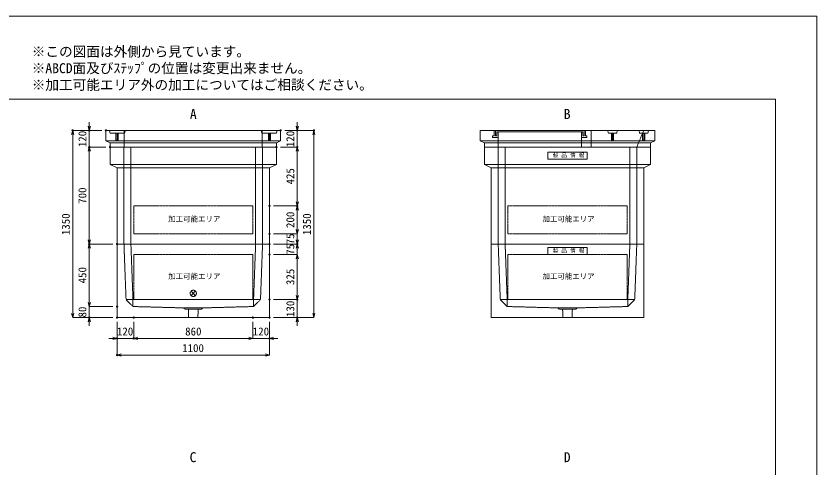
# Model space of a CAD drawing. Units: millimetres, scale not verified. Extents: x -4455 to 4455, y -3150 to 3150.
# Drawn here: x -1324 to 4455, y -109 to 3150 of the extents above; entities that cross this region are included whole.
import ezdxf
from ezdxf.enums import TextEntityAlignment as Align

# ---------------------------------------------------------------- set-up
doc = ezdxf.new("R2010")
doc.units = ezdxf.units.MM
doc.header["$LTSCALE"] = 20
doc.header["$PDMODE"] = 32
doc.header["$PDSIZE"] = 10
doc.linetypes.add('LONG_DASHED1', pattern=[7, 6, -1])
doc.linetypes.add('LONG_DOUBLE_CHAIN', pattern=[21.8, 18, -1, 0.6, -0.6, 0.6, -1])
for name, color, linetype, lineweight in [('0-0_D-TTL', 7, 'Continuous', 9), ('0-1_Defpoints', 7, 'Continuous', 9), ('0-3_D-TTL-TXT', 7, 'Continuous', 9), ('0-4_D-STR-TXT', 7, 'Continuous', 9), ('0-5_D-STR-DIM', 3, 'Continuous', 9), ('0-6_0', 7, 'Continuous', 9), ('0-7_D-STR', 7, 'Continuous', 9), ('0-9_D-STR-STR5', 1, 'LONG_DOUBLE_CHAIN', 9), ('0-A_D-STR-STR1', 7, 'LONG_DASHED1', 9), ('0-B_D-STR-STR4', 134, 'LONG_DASHED1', 9), ('0-C_D-STR-STR2', 1, 'LONG_DASHED1', 9)]:
    doc.layers.add(name, color=color, linetype=linetype, lineweight=lineweight)
doc.styles.add('ＭＳ ゴシック', font='')
doc.styles.get('ＭＳ ゴシック').set_extended_font_data('MS Gothic')

# ---------------------------------------------------------------- blocks, each defined once
blk = doc.blocks.new('A$C4DE05FD1')
at = {"layer": '0-0_D-TTL', "color": 134}
for p, q in [((4000, 76000), (114800, 76000)), ((114800, 76000), (114800, 4000))]:
    blk.add_line(p, q, dxfattribs=at)
at = {"layer": '0-1_Defpoints', "color": 134}
for p, q in [((0, 84000), (118800, 84000)), ((118800, 84000), (118800, 0))]:
    blk.add_line(p, q, dxfattribs=at)
at = {"layer": '0-3_D-TTL-TXT', "style": 'ＭＳ ゴシック'}
for s, p in [('※この図面は外側から見ています。', (43260.9, 79815.7)), ('※ABCD面及びｽﾃｯﾌﾟの位置は変更出来ません。', (43260.9, 78215.7)), ('※加工可能エリア外の加工についてはご相談ください。', (43260.9, 76615.7))]:
    blk.add_text(s, height=962.2, dxfattribs=at).set_placement(p, align=Align.BOTTOM_LEFT)
blk = doc.blocks.new('_Open30')
at = {"layer": '0-6_0'}
blk.add_line((0, 0), (-20, 0), dxfattribs=at)
blk.add_lwpolyline([(-20, 5.36), (0, 0), (-20, -5.36)], dxfattribs=at)
blk = doc.blocks.new('A$C31CA379A')
at = {"layer": '0-4_D-STR-TXT', "style": 'ＭＳ ゴシック'}
for s, p in [('A', (-325.9, -2190.5)), ('B', (35638.6, -2190.5)), ('C', (-351.4, -35190.5)), ('D', (35638.6, -35190.5))]:
    blk.add_text(s, height=962.2, dxfattribs=at).set_placement(p, align=Align.BOTTOM_LEFT)
blk = doc.blocks.new('A$C737D46CD')
at = {"layer": '0-A_D-STR-STR1', "linetype": 'Continuous'}
blk.add_lwpolyline([(-2820, 0), (2820, 0), (2820, -1000), (-2820, -1000)], close=True, dxfattribs=at)
at = {"layer": '0-A_D-STR-STR1', "style": 'ＭＳ ゴシック'}
blk.add_text('製 品 情 報', height=577.3, dxfattribs=at).set_placement((-2149.6, -882.5), align=Align.BOTTOM_LEFT)
blk = doc.blocks.new('A$C19F174D8')
at = {"layer": '0-7_D-STR', "linetype": 'LONG_DASHED1'}
for p, q in [((-10000, 0), (-9700, -8000)), ((-9000, 0), (-8700, -8000)), ((9000, 0), (8700, -8000)), ((10000, 0), (9700, -8000)), ((-8700, -9000), (-9700, -8000)), ((9700, -8000), (-9700, -8000)), ((-8700, -9000), (-8700, -8000)), ((8700, -9000), (9700, -8000)), ((8700, -9000), (8700, -8000)), ((-8700, -9000), (-1400, -9200)), ((1400, -9200), (-1400, -9200)), ((-1200, -9380), (-1400, -9200)), ((1200, -9380), (1400, -9200)), ((8700, -9000), (1400, -9200)), ((1200, -9380), (-1200, -9380)), ((-666, -10600), (-705, -9380)), ((666, -10600), (705, -9380))]:
    blk.add_line(p, q, dxfattribs=at)
at = {"layer": '0-7_D-STR'}
for p, q in [((11000, -10600), (11000, 0)), ((-11000, -10600), (11000, -10600))]:
    blk.add_line(p, q, dxfattribs=at)
blk.add_lwpolyline([(-11000, -10600), (-11000, 0), (11000, 0)], dxfattribs=at)
at = {"layer": '0-9_D-STR-STR5'}
for p, q in [((8600, -1500), (8600, -8000)), ((8600, -8000), (-8600, -8000))]:
    blk.add_line(p, q, dxfattribs=at)
blk.add_lwpolyline([(8600, -1500), (-8600, -1500), (-8600, -8000)], dxfattribs=at)
at = {"layer": '0-A_D-STR-STR1'}
blk.add_blockref('A$C737D46CD', (0, -500), dxfattribs=at)
blk = doc.blocks.new('A$C2C935993')
at = {"layer": '0-7_D-STR'}
for p, q in [((-12600, 2400), (12600, 2400)), ((-12600, 2400), (-12600, 900)), ((12600, 2400), (12600, 900)), ((-12600, 900), (12600, 900)), ((-12000, 600), (-12600, 900)), ((-12000, 600), (12000, 600)), ((-12000, 0), (-12000, 600)), ((-12000, 0), (12000, 0))]:
    blk.add_line(p, q, dxfattribs=at)
at = {"layer": '0-7_D-STR', "linetype": 'LONG_DASHED1'}
for p, q in [((-12000, 2000), (-12100, 2400)), ((-9950, 0), (-9950, 2400)), ((-9900, 2000), (-9800, 2400)), ((9900, 2000), (9800, 2400)), ((9950, 0), (9950, 2400)), ((12000, 2000), (12100, 2400)), ((-9900, 2000), (-12000, 2000)), ((9900, 2000), (12000, 2000))]:
    blk.add_line(p, q, dxfattribs=at)
at = {"layer": '0-7_D-STR'}
blk.add_lwpolyline([(12000, 0), (12000, 600), (12600, 900)], dxfattribs=at)
at = {"layer": '0-C_D-STR-STR2'}
for p, q in [((-11000, 840), (-11000, 2000)), ((11000, 840), (11000, 2000))]:
    blk.add_line(p, q, dxfattribs=at)
for points in [[(-11160, 2000), (-11160, 1000), (-10840, 1000), (-10840, 2000)], [(11160, 2000), (11160, 1000), (10840, 1000), (10840, 2000)]]:
    blk.add_lwpolyline(points, dxfattribs=at)
blk = doc.blocks.new('A$C19D5226F')
at = {"layer": '0-7_D-STR'}
for p, q in [((-12600, 2400), (12600, 2400)), ((-12600, 2400), (-12600, 900)), ((12600, 2400), (12600, 900)), ((-12600, 900), (12600, 900)), ((-12000, 600), (-12600, 900)), ((-12000, 600), (12000, 600)), ((-12000, 0), (-12000, 600)), ((-12000, 0), (12000, 0))]:
    blk.add_line(p, q, dxfattribs=at)
at = {"layer": '0-7_D-STR', "linetype": 'LONG_DASHED1'}
for p, q in [((3400, 0), (3400, 2400)), ((5900, 2000), (5800, 2400)), ((7100, 2000), (7200, 2400)), ((10000, 0), (11000, 2400)), ((10400, 2000), (10300, 2400)), ((11600, 2000), (11700, 2400)), ((-10000, 0), (-10000, 2200)), ((2000, 0), (2000, 2200)), ((5900, 2000), (7100, 2000)), ((10400, 2000), (11600, 2000))]:
    blk.add_line(p, q, dxfattribs=at)
at = {"layer": '0-7_D-STR'}
blk.add_lwpolyline([(12000, 0), (12000, 600), (12600, 900)], dxfattribs=at)
at = {"layer": '0-B_D-STR-STR4'}
for points in [[(-10600, 2400), (-10600, 1600), (-10800, 1600), (-10800, 1400), (-10000, 1400)], [(-10000, 2200), (-10200, 2200), (-10200, 1600), (-10400, 1600), (-10400, 2400)], [(-10000, 2200), (2000, 2200), (2200, 2200), (2200, 1600), (2400, 1600), (2400, 2400)], [(2600, 2400), (2600, 1600), (2800, 1600), (2800, 1400), (2000, 1400)]]:
    blk.add_lwpolyline(points, dxfattribs=at)
at = {"layer": '0-C_D-STR-STR2'}
for p, q in [((6500, 840), (6500, 2000)), ((11000, 840), (11000, 2000))]:
    blk.add_line(p, q, dxfattribs=at)
for points in [[(6660, 2000), (6660, 1000), (6340, 1000), (6340, 2000)], [(11160, 2000), (11160, 1000), (10840, 1000), (10840, 2000)]]:
    blk.add_lwpolyline(points, dxfattribs=at)
blk = doc.blocks.new('A$C43537a1f')
at = {"layer": '0-7_D-STR'}
for p, q in [((12000, 14000), (-12000, 14000)), ((-12000, 11500), (-12000, 14000)), ((12000, 11500), (12000, 14000)), ((-12000, 11500), (-11000, 11000)), ((-12000, 11500), (12000, 11500)), ((-11000, 0), (-11000, 11000)), ((11000, 11000), (-11000, 11000)), ((12000, 11500), (11000, 11000)), ((11000, 0), (11000, 11000)), ((11000, 0), (-11000, 0))]:
    blk.add_line(p, q, dxfattribs=at)
at = {"layer": '0-7_D-STR', "linetype": 'LONG_DASHED1'}
for p, q in [((-10000, 14000), (-10000, 0)), ((-9000, 14000), (-9000, 0)), ((9000, 14000), (9000, 0)), ((10000, 14000), (10000, 0))]:
    blk.add_line(p, q, dxfattribs=at)
at = {"layer": '0-9_D-STR-STR5'}
for p, q in [((8600, 5500), (8600, 1500)), ((8600, 1500), (-8600, 1500))]:
    blk.add_line(p, q, dxfattribs=at)
blk.add_lwpolyline([(8600, 5500), (-8600, 5500), (-8600, 1500)], dxfattribs=at)
blk = doc.blocks.new('A$C82063184')
at = {"layer": '0-7_D-STR'}
for p, q in [((12000, 14000), (-12000, 14000)), ((-12000, 11500), (-12000, 14000)), ((12000, 11500), (12000, 14000)), ((-12000, 11500), (-11000, 11000)), ((-12000, 11500), (12000, 11500)), ((-11000, 0), (-11000, 11000)), ((11000, 11000), (-11000, 11000)), ((12000, 11500), (11000, 11000)), ((11000, 0), (11000, 11000)), ((11000, 0), (-11000, 0))]:
    blk.add_line(p, q, dxfattribs=at)
at = {"layer": '0-7_D-STR', "linetype": 'LONG_DASHED1'}
for p, q in [((-10000, 14000), (-10000, 0)), ((-9000, 14000), (-9000, 0)), ((9000, 14000), (9000, 0)), ((10000, 14000), (10000, 0))]:
    blk.add_line(p, q, dxfattribs=at)
at = {"layer": '0-9_D-STR-STR5'}
for p, q in [((8600, 5500), (8600, 1500)), ((8600, 1500), (-8600, 1500))]:
    blk.add_line(p, q, dxfattribs=at)
blk.add_lwpolyline([(8600, 5500), (-8600, 5500), (-8600, 1529)], dxfattribs=at)
at = {"layer": '0-A_D-STR-STR1'}
blk.add_blockref('A$C737D46CD', (0, 13250), dxfattribs=at)
blk = doc.blocks.new('A$C6F5C57E3')
at = {"layer": '0-7_D-STR', "linetype": 'LONG_DASHED1'}
for p, q in [((-10000, 0), (-9700, -8000)), ((-9000, 0), (-8700, -8000)), ((9000, 0), (8700, -8000)), ((10000, 0), (9700, -8000)), ((-8700, -9000), (-9700, -8000)), ((9700, -8000), (-9700, -8000)), ((-8700, -9000), (-8700, -8000)), ((8700, -9000), (9700, -8000)), ((8700, -9000), (8700, -8000)), ((-8700, -9000), (-1400, -9200)), ((1400, -9200), (-1400, -9200)), ((-1200, -9380), (-1400, -9200)), ((1200, -9380), (1400, -9200)), ((8700, -9000), (1400, -9200)), ((1200, -9380), (-1200, -9380)), ((-666, -10600), (-705, -9380)), ((666, -10600), (705, -9380))]:
    blk.add_line(p, q, dxfattribs=at)
at = {"layer": '0-7_D-STR'}
for p, q in [((11000, -10600), (11000, 0)), ((-11000, -10600), (11000, -10600))]:
    blk.add_line(p, q, dxfattribs=at)
blk.add_lwpolyline([(-11000, -10600), (-11000, 0), (11000, 0)], dxfattribs=at)
at = {"layer": '0-9_D-STR-STR5'}
for p, q in [((-8600, -1500), (-8600, -8000)), ((8600, -1500), (-8600, -1500)), ((8600, -1500), (8600, -8000)), ((8600, -8000), (-8600, -8000))]:
    blk.add_line(p, q, dxfattribs=at)
blk = doc.blocks.new('A$C1C640AAB')
at = {"layer": '0-9_D-STR-STR5'}
for p, q in [((-318.2, -318.2), (318.2, 318.2)), ((-318.2, 318.2), (318.2, -318.2))]:
    blk.add_line(p, q, dxfattribs=at)
blk.add_circle((0, 0), 450, dxfattribs=at)
blk = doc.blocks.new('A$Cf8360954')
at = {"layer": '0-7_D-STR'}
blk.add_blockref('A$C6F5C57E3', (0, 0), dxfattribs=at)
at = {"layer": '0-9_D-STR-STR5'}
blk.add_blockref('A$C1C640AAB', (0, -7100), dxfattribs=at)

msp = doc.modelspace()

# ---------------------------------------------------------------- linework, layer by layer
at = {"layer": '0-1_Defpoints'}
for p in [(-915, 2325), (-795, 2325), (-675, 2325), (585, 2325), (705, 2325), (825, 2325), (-795, 2205), (-645, 2205), (555, 2205), (555, 2205), (705, 2205), (505, 1780), (705, 1780), (505, 1580), (-795, 1505), (-595, 1505), (505, 1505), (505, 1505), (705, 1505), (705, 1505), (505, 1430), (505, 1430), (505, 1105), (505, 1105), (705, 1105), (-595, 1055), (-795, 975), (-595, 975), (-595, 975), (-475, 975), (385, 975), (505, 975), (505, 975), (705, 975), (-595, 825), (-475, 825), (505, 825), (-595, 705)]:
    msp.add_point(p, dxfattribs=at)
at = {"layer": '0-5_D-STR-DIM'}
for p, q in [((-795, 2355), (-795, 2385)), ((705, 2355), (705, 2385)), ((-705, 2325), (-915, 2325)), ((-705, 2325), (-795, 2325)), ((-795, 2205), (-795, 2325)), ((615, 2325), (705, 2325)), ((615, 2325), (825, 2325)), ((705, 2205), (705, 2325)), ((-915, 1005), (-915, 2295)), ((825, 1005), (825, 2295)), ((-675, 2205), (-795, 2205)), ((-675, 2205), (-795, 2205)), ((585, 2205), (705, 2205)), ((585, 2205), (705, 2205)), ((-795, 2175), (-795, 2145)), ((-795, 1535), (-795, 2175)), ((705, 2175), (705, 2145)), ((705, 1810), (705, 2175)), ((535, 1780), (705, 1780)), ((535, 1780), (705, 1780)), ((705, 1610), (705, 1750)), ((705, 1610), (705, 1640)), ((535, 1580), (705, 1580)), ((535, 1580), (705, 1580)), ((705, 1580), (705, 1505)), ((705, 1535), (705, 1565)), ((-625, 1505), (-795, 1505)), ((-625, 1505), (-795, 1505)), ((535, 1505), (705, 1505)), ((535, 1505), (705, 1505)), ((705, 1430), (705, 1505)), ((-795, 1085), (-795, 1475)), ((705, 1475), (705, 1445)), ((535, 1430), (705, 1430)), ((535, 1430), (705, 1430)), ((705, 1400), (705, 1370)), ((705, 1400), (705, 1135)), ((705, 1135), (705, 1165)), ((-795, 1085), (-795, 1115)), ((535, 1105), (705, 1105)), ((535, 1105), (705, 1105)), ((705, 1105), (705, 975)), ((-625, 1055), (-795, 1055)), ((-625, 1055), (-795, 1055)), ((-795, 1055), (-795, 975)), ((-625, 975), (-915, 975)), ((-625, 975), (-795, 975)), ((-795, 945), (-795, 915)), ((-595, 945), (-595, 705)), ((-595, 945), (-595, 825)), ((-475, 945), (-475, 825)), ((-475, 945), (-475, 825)), ((385, 945), (385, 825)), ((385, 945), (385, 825)), ((505, 945), (505, 825)), ((505, 945), (505, 705)), ((535, 975), (825, 975)), ((535, 975), (705, 975)), ((705, 945), (705, 915)), ((-625, 825), (-655, 825)), ((-475, 825), (-595, 825)), ((355, 825), (-445, 825)), ((-445, 825), (-415, 825)), ((355, 825), (325, 825)), ((385, 825), (505, 825)), ((535, 825), (565, 825)), ((475, 705), (-565, 705))]:
    msp.add_line(p, q, dxfattribs=at)

# ---------------------------------------------------------------- block references
at = {"layer": '0-0_D-TTL', "xscale": 0.075, "yscale": 0.075}
msp.add_blockref('A$C4DE05FD1', (-4455, -3150), dxfattribs=at)
at = {"layer": '0-4_D-STR-TXT', "xscale": 0.075, "yscale": 0.075}
msp.add_blockref('A$C31CA379A', (-45, 2550), dxfattribs=at)
at = {"layer": '0-5_D-STR-DIM', "xscale": 1.5, "yscale": 1.5}
for p, rotation in [((-915, 2325), 90), ((-795, 2325), 270), ((705, 2325), 270), ((825, 2325), 90), ((-795, 2205), 90), ((-795, 2205), 90), ((705, 2205), 90), ((705, 2205), 90), ((705, 1780), 270), ((705, 1780), 90), ((705, 1580), 270), ((705, 1580), 270), ((-795, 1505), 270), ((-795, 1505), 90), ((705, 1505), 270), ((705, 1505), 90), ((705, 1430), 90), ((705, 1430), 90), ((705, 1105), 270), ((705, 1105), 270), ((-795, 1055), 270), ((-795, 1055), 270), ((-915, 975), 270), ((825, 975), 270), ((-795, 975), 90), ((705, 975), 90), ((-475, 825), 180), ((-475, 825), 180), ((505, 825), 180), ((-595, 705), 180)]:
    msp.add_blockref('_Open30', p, dxfattribs=dict(at, rotation=rotation))
for p in [(-595, 825), (385, 825), (385, 825), (505, 705)]:
    msp.add_blockref('_Open30', p, dxfattribs=at)
at = {"layer": '0-7_D-STR', "xscale": 0.05, "yscale": 0.05}
for name, p in [('A$C2C935993', (-45, 2205)), ('A$C19D5226F', (2655, 2205)), ('A$C43537a1f', (-45, 1505)), ('A$C82063184', (2655, 1505)), ('A$Cf8360954', (-45, 1505)), ('A$C19F174D8', (2655, 1505))]:
    msp.add_blockref(name, p, dxfattribs=at)

# ---------------------------------------------------------------- texts
at = {"layer": '0-5_D-STR-DIM', "style": 'ＭＳ ゴシック'}
for s, p in [('120', (-798.9, 2204.22)), ('120', (701.1, 2204.22)), ('425', (701.1, 1935.08)), ('700', (-798.9, 1795.6)), ('200', (701.1, 1621.2)), ('1350', (-918.9, 1569.72)), ('1350', (821.1, 1569.72)), ('75', (701.1, 1503.38)), ('75', (701.1, 1428.38)), ('450', (-798.9, 1221.8)), ('325', (701.1, 1209.63)), ('80', (-798.9, 975.85)), ('130', (701.1, 979.22))]:
    msp.add_text(s, height=57.77, rotation=90, dxfattribs=at).set_placement(p, align=Align.BOTTOM_LEFT)
for s, p in [('120', (-595.78, 828.9)), ('860', (-103.65, 828.9)), ('120', (384.22, 828.9)), ('1100', (-125.28, 708.9))]:
    msp.add_text(s, height=57.77, dxfattribs=at).set_placement(p, align=Align.BOTTOM_LEFT)
at = {"layer": '0-9_D-STR-STR5', "style": 'ＭＳ ゴシック'}
for p in [(-225.48, 1655.47), (2474.52, 1655.47), (-225.48, 1242.25), (2474.52, 1242.25)]:
    msp.add_text('加工可能エリア', height=38.42, dxfattribs=at).set_placement(p, align=Align.BOTTOM_LEFT)

doc.saveas('drawing.dxf')
